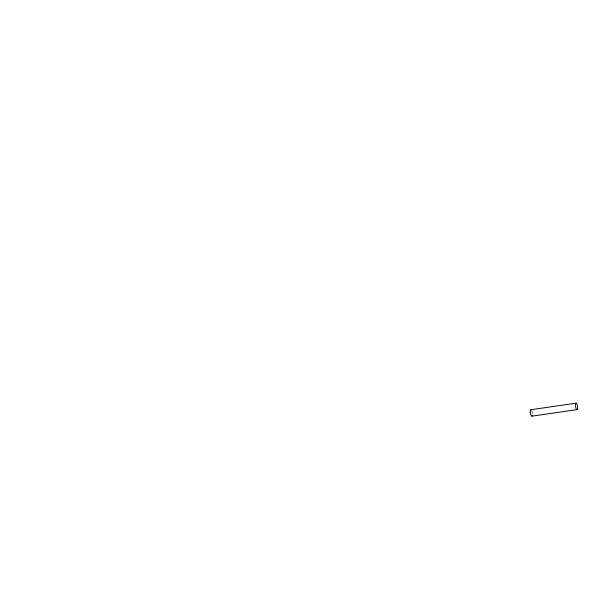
<?xml version="1.0" encoding="UTF-8"?>
<svg xmlns="http://www.w3.org/2000/svg" width="608" height="608" viewBox="0 0 608 608"><rect width="100%" height="100%" fill="white"/><g stroke="black" fill="none" stroke-linecap="round" stroke-linejoin="round"><path stroke-width="0.46" stroke-dasharray="3.04 2.28" d="M531.939 411.084A3.26 0.958 81.8 0 1 532.403 415.021"/><path stroke-width="0.91" d="M530.488 413.622L530.108 412.292L530.488 413.242A3.26 0.958 81.8 0 0 532.289 415.583M530.883 409.708L576.042 403.188M531.894 416.153L577.053 409.632M530.465 413.204A3.26 0.958 81.8 0 1 531.415 410.005M575.533 404.32A3.26 0.958 81.8 0 0 576.794 409.587A3.26 0.958 81.8 0 0 577.311 405.308A3.26 0.958 81.8 0 0 575.533 404.32"/></g></svg>
